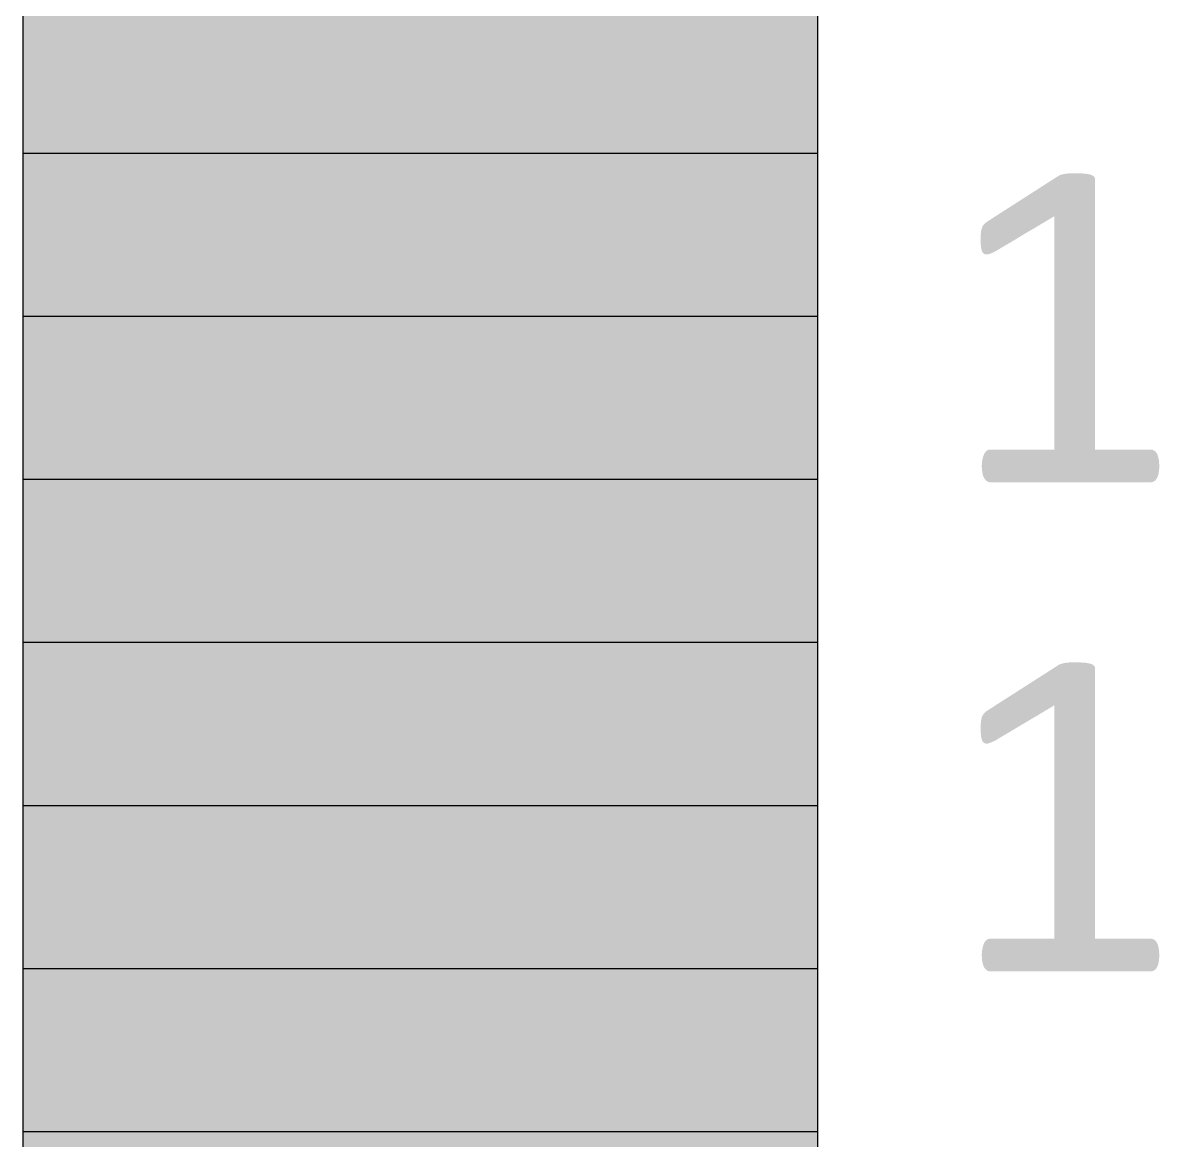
# Model space of a CAD drawing. Extents: x 79.49066 to 79.49309, y 16.68944 to 16.6915.
# Drawn here: x 79.4928573 to 79.4929736, y 16.6902284 to 16.6903429 of the extents above; entities that cross this region are included whole.
import ezdxf

# ---------------------------------------------------------------- set-up
doc = ezdxf.new("R2010")
doc.units = 0

msp = doc.modelspace()

# ---------------------------------------------------------------- hatches: boundary and pattern name
at = {"layer": 'GSLAYER', "true_color": 0x666666}
msp.add_hatch(color=256, dxfattribs=at).paths.add_polyline_path([(79.49293868, 16.69032954), (79.49293868, 16.69034624), (79.49285726, 16.69034624), (79.49285726, 16.69032954)])
at = {"layer": 'GSLAYER', "true_color": 0x626262}
msp.add_hatch(color=256, dxfattribs=at).paths.add_polyline_path([(79.49293868, 16.69031284), (79.49293868, 16.69032954), (79.49285726, 16.69032954), (79.49285726, 16.69031284)])
at = {"layer": 'GSLAYER', "true_color": 0x000000}
for points in [[(79.49296707, 16.69032309), (79.49296707, 16.69032681), (79.49296706, 16.69032695), (79.492967, 16.69032709), (79.49296696, 16.69032715), (79.49296691, 16.69032719), (79.49296689, 16.69032721), (79.49296679, 16.69032726), (79.49296671, 16.6903273), (79.49296667, 16.69032732), (79.49296645, 16.69032738), (79.49296625, 16.69032741), (79.4929661, 16.69032744), (79.49296592, 16.69032745), (79.49296567, 16.69032747), (79.49296567, 16.69032747), (79.49296513, 16.69032749), (79.4929644, 16.69032747), (79.4929644, 16.69032747), (79.49296413, 16.69032745), (79.49296404, 16.69032744), (79.49296389, 16.69032741), (79.49296377, 16.69032738), (79.49296353, 16.69032732), (79.4929635, 16.6903273), (79.49296339, 16.69032726), (79.4929633, 16.69032721), (79.49296329, 16.69032719), (79.49296321, 16.69032715), (79.49296311, 16.69032709), (79.4929629, 16.69032695), (79.49296268, 16.69032681), (79.49295688, 16.69032309)], [(79.49295608, 16.69031918), (79.49295609, 16.69031918), (79.49295623, 16.69031922), (79.49295641, 16.69031927), (79.49295643, 16.69031929), (79.49295663, 16.69031938), (79.49295682, 16.69031947), (79.49295687, 16.6903195), (79.49295711, 16.69031964), (79.49295739, 16.69031981), (79.49295809, 16.69032022), (79.49295894, 16.69032073), (79.49295958, 16.69032112), (79.49296012, 16.69032144), (79.49296057, 16.6903217), (79.49296094, 16.69032192), (79.49296125, 16.69032211), (79.49296151, 16.69032226), (79.49296176, 16.69032241), (79.492962, 16.69032255), (79.4929629, 16.69032309), (79.49295688, 16.69032309), (79.49295605, 16.69032255), (79.49295585, 16.69032241), (79.49295569, 16.69032226), (79.49295557, 16.69032211), (79.49295549, 16.69032192), (79.49295542, 16.6903217), (79.49295538, 16.69032144), (79.49295535, 16.69032112), (79.49295534, 16.69032073), (79.49295536, 16.69032022), (79.4929554, 16.69031981), (79.49295544, 16.69031964), (79.49295549, 16.6903195), (79.4929555, 16.69031947), (79.49295555, 16.69031938), (79.49295563, 16.69031929), (79.49295565, 16.69031927), (79.49295572, 16.69031922), (79.49295583, 16.69031918), (79.49295585, 16.69031918), (79.49295595, 16.69031917)], [(79.49296707, 16.69029918), (79.49296707, 16.69032309), (79.4929629, 16.69032309), (79.4929629, 16.69029918)], [(79.49297276, 16.69029583), (79.49297293, 16.69029585), (79.49297309, 16.69029592), (79.49297324, 16.69029603), (79.49297337, 16.6902962), (79.49297348, 16.69029642), (79.49297356, 16.69029671), (79.49297362, 16.69029706), (79.49297363, 16.69029748), (79.49297362, 16.69029789), (79.49297357, 16.69029824), (79.4929735, 16.69029852), (79.4929734, 16.69029876), (79.49297328, 16.69029894), (79.49297312, 16.69029907), (79.49297295, 16.69029916), (79.49297276, 16.69029918), (79.49295634, 16.69029918), (79.49295615, 16.69029916), (79.49295598, 16.69029907), (79.49295584, 16.69029894), (79.49295572, 16.69029876), (79.49295562, 16.69029852), (79.49295554, 16.69029824), (79.49295548, 16.69029789), (79.49295546, 16.69029748), (79.49295548, 16.69029706), (79.49295554, 16.69029671), (79.49295562, 16.69029642), (79.49295574, 16.6902962), (79.49295588, 16.69029603), (79.49295602, 16.69029592), (79.49295617, 16.69029585), (79.49295634, 16.69029583)], [(79.49296707, 16.69027299), (79.49296707, 16.6902767), (79.49296706, 16.69027685), (79.492967, 16.69027698), (79.4929669, 16.69027709), (79.49296689, 16.6902771), (79.49296679, 16.69027716), (79.49296671, 16.6902772), (79.49296667, 16.69027721), (79.49296645, 16.69027728), (79.49296625, 16.69027731), (79.4929661, 16.69027734), (79.49296592, 16.69027735), (79.49296567, 16.69027737), (79.49296567, 16.69027737), (79.49296513, 16.69027738), (79.4929644, 16.69027737), (79.4929644, 16.69027737), (79.49296413, 16.69027735), (79.49296404, 16.69027734), (79.49296389, 16.69027731), (79.49296377, 16.69027728), (79.49296353, 16.69027721), (79.4929635, 16.6902772), (79.49296339, 16.69027716), (79.4929633, 16.6902771), (79.49296329, 16.69027709), (79.49296311, 16.69027698), (79.4929629, 16.69027685), (79.49296268, 16.6902767), (79.49295688, 16.69027299)], [(79.49295608, 16.69026907), (79.49295609, 16.69026908), (79.49295623, 16.69026912), (79.49295641, 16.69026917), (79.49295643, 16.69026918), (79.49295663, 16.69026928), (79.49295682, 16.69026937), (79.49295687, 16.69026939), (79.49295739, 16.69026971), (79.49295809, 16.69027012), (79.49295894, 16.69027063), (79.49295958, 16.69027101), (79.49296012, 16.69027133), (79.49296057, 16.6902716), (79.49296094, 16.69027182), (79.49296125, 16.690272), (79.49296151, 16.69027216), (79.49296176, 16.69027231), (79.492962, 16.69027245), (79.4929629, 16.69027299), (79.49295688, 16.69027299), (79.49295605, 16.69027245), (79.49295585, 16.69027231), (79.49295569, 16.69027216), (79.49295557, 16.690272), (79.49295549, 16.69027182), (79.49295542, 16.6902716), (79.49295538, 16.69027133), (79.49295535, 16.69027101), (79.49295534, 16.69027063), (79.49295536, 16.69027012), (79.4929554, 16.69026971), (79.49295549, 16.69026939), (79.4929555, 16.69026937), (79.49295555, 16.69026928), (79.49295563, 16.69026918), (79.49295565, 16.69026917), (79.49295572, 16.69026912), (79.49295583, 16.69026908), (79.49295585, 16.69026907), (79.49295595, 16.69026906)], [(79.49296707, 16.69024908), (79.49296707, 16.69027299), (79.4929629, 16.69027299), (79.4929629, 16.69024908)], [(79.49297276, 16.69024573), (79.49297293, 16.69024575), (79.49297309, 16.69024581), (79.49297324, 16.69024593), (79.49297337, 16.69024609), (79.49297348, 16.69024632), (79.49297356, 16.6902466), (79.49297362, 16.69024696), (79.49297363, 16.69024738), (79.49297362, 16.69024779), (79.49297357, 16.69024813), (79.4929735, 16.69024842), (79.4929734, 16.69024866), (79.49297328, 16.69024884), (79.49297312, 16.69024897), (79.49297295, 16.69024905), (79.49297276, 16.69024908), (79.49295634, 16.69024908), (79.49295615, 16.69024905), (79.49295598, 16.69024897), (79.49295584, 16.69024884), (79.49295572, 16.69024866), (79.49295562, 16.69024842), (79.49295554, 16.69024813), (79.49295548, 16.69024779), (79.49295546, 16.69024738), (79.49295548, 16.69024696), (79.49295554, 16.6902466), (79.49295562, 16.69024632), (79.49295574, 16.69024609), (79.49295588, 16.69024593), (79.49295602, 16.69024581), (79.49295617, 16.69024575), (79.49295634, 16.69024573)]]:
    msp.add_hatch(color=256, dxfattribs=at).paths.add_polyline_path(points)
at = {"layer": 'GSLAYER', "true_color": 0x5f5f5f}
msp.add_hatch(color=256, dxfattribs=at).paths.add_polyline_path([(79.49293868, 16.69029614), (79.49293868, 16.69031284), (79.49285726, 16.69031284), (79.49285726, 16.69029614)])
at = {"layer": 'GSLAYER', "true_color": 0x5c5c5c}
msp.add_hatch(color=256, dxfattribs=at).paths.add_polyline_path([(79.49293868, 16.69027944), (79.49293868, 16.69029614), (79.49285726, 16.69029614), (79.49285726, 16.69027944)])
at = {"layer": 'GSLAYER', "true_color": 0x595959}
msp.add_hatch(color=256, dxfattribs=at).paths.add_polyline_path([(79.49293868, 16.69026273), (79.49293868, 16.69027944), (79.49285726, 16.69027944), (79.49285726, 16.69026273)])
at = {"layer": 'GSLAYER', "true_color": 0x555555}
msp.add_hatch(color=256, dxfattribs=at).paths.add_polyline_path([(79.49293868, 16.69024603), (79.49293868, 16.69026273), (79.49285726, 16.69026273), (79.49285726, 16.69024603)])
at = {"layer": 'GSLAYER', "true_color": 0x525252}
msp.add_hatch(color=256, dxfattribs=at).paths.add_polyline_path([(79.49293868, 16.69022933), (79.49293868, 16.69024603), (79.49285726, 16.69024603), (79.49285726, 16.69022933)])
at = {"layer": 'GSLAYER', "true_color": 0x4f4f4f}
msp.add_hatch(color=256, dxfattribs=at).paths.add_polyline_path([(79.49293868, 16.69021263), (79.49293868, 16.69022933), (79.49285726, 16.69022933), (79.49285726, 16.69021263)])

# ---------------------------------------------------------------- linework, layer by layer
at = {"layer": 'GSLAYER', "true_color": 0x000000, "flags": 128}
msp.add_lwpolyline([(79.49285726, 16.68981181), (79.49293868, 16.68981181), (79.49293868, 16.69111448), (79.49285726, 16.69111448)], close=True, dxfattribs=at)
at = {"layer": 'GSLAYER', "true_color": 0xb3b3b3, "flags": 128}
for points in [[(79.49285726, 16.69032954), (79.49293868, 16.69032954)], [(79.49285726, 16.69031284), (79.49293868, 16.69031284)], [(79.49285726, 16.69029614), (79.49293868, 16.69029614)], [(79.49285726, 16.69026273), (79.49293868, 16.69026273)], [(79.49285726, 16.69024603), (79.49293868, 16.69024603)], [(79.49285726, 16.69022933), (79.49293868, 16.69022933)]]:
    msp.add_lwpolyline(points, dxfattribs=at)
at = {"layer": 'GSLAYER', "true_color": 0x000000, "flags": 128}
msp.add_lwpolyline([(79.49285726, 16.69027944), (79.49293868, 16.69027944)], dxfattribs=at)

doc.saveas('drawing.dxf')
